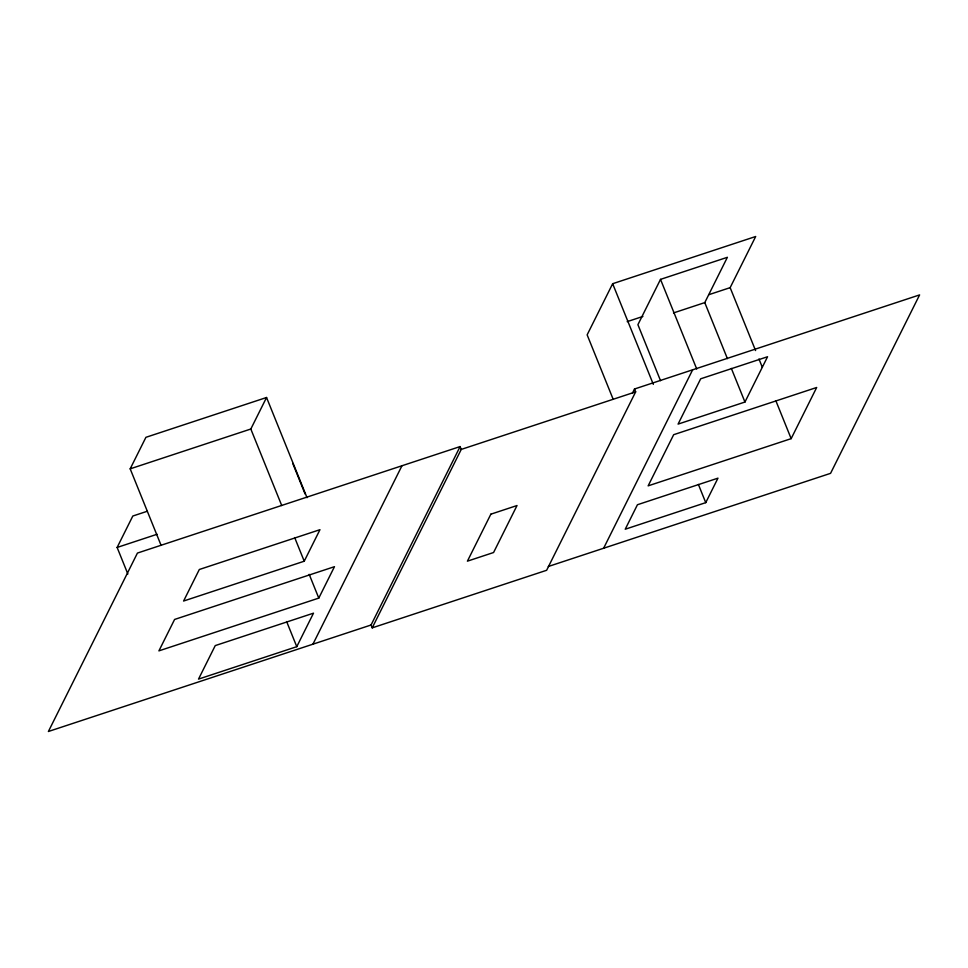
<?xml version="1.0" encoding="UTF-8"?>
<svg xmlns="http://www.w3.org/2000/svg" width="968" height="968" viewBox="0 0 968 968"><rect width="100%" height="100%" fill="white"/><g stroke="black" fill="none" stroke-linecap="round" stroke-linejoin="round"><path stroke-width="1.45" d="M161.099 545.371L130.184 468.839L145.914 437.318L266.551 397.497L307.025 497.685M127.861 574.012L117.128 547.452L132.81 516.029L147.076 511.322M130.184 468.839L250.821 429.018L266.551 397.497M304.23 561.21L319.96 529.69L199.323 569.499L183.593 601.031L304.23 561.21L294.671 537.555M318.787 598.103L334.468 566.679L174.591 619.447L158.909 650.871L318.787 598.103L309.191 574.339M296.777 646.672L313.499 613.168L215.247 645.595L198.525 679.1L296.777 646.672L286.637 621.565M312.93 644.192L401.95 465.765M371.059 625.001L460.09 446.575L461.24 449.418L372.22 627.857L371.059 625.001L48.4 731.493L137.432 553.067L460.09 446.575M708.709 294.732L730.15 287.653L755.681 236.507L612.659 283.709L587.14 334.855L613.119 399.167M673.474 312.942L704.777 302.609L727.379 257.306L660.515 279.377L637.912 324.679L660.539 380.69M632.479 393.069L634.5 389.003L919.6 294.913L830.568 473.34L548.311 566.498M634.5 389.003L635.661 391.858L546.63 570.285L372.22 627.857M603.621 548.251L692.64 369.824M744.949 402.035L767.551 356.744L700.687 378.803L678.084 424.105L744.949 402.035L731.36 368.433M705.745 502.646L717.966 478.156L637.44 504.739L625.231 529.218L705.745 502.646L698.4 484.448M791.159 438.649L816.677 387.49L673.668 434.692L648.149 485.851L791.159 438.649L775.913 400.897M627.179 321.642L642.909 316.439M117.128 547.452L157.094 534.263M461.24 449.418L635.661 391.858M730.15 287.653L755.572 350.561M758.96 358.959L762.348 367.344M704.777 302.609L727.404 358.632M660.515 279.377L696.73 369.002M612.659 283.709L653.327 384.369M292.687 463.261L305.101 494.007M250.821 429.018L281.736 505.55M490.861 514.177L467.411 561.162L493.571 552.522L517.021 505.538L490.861 514.177"/></g></svg>
